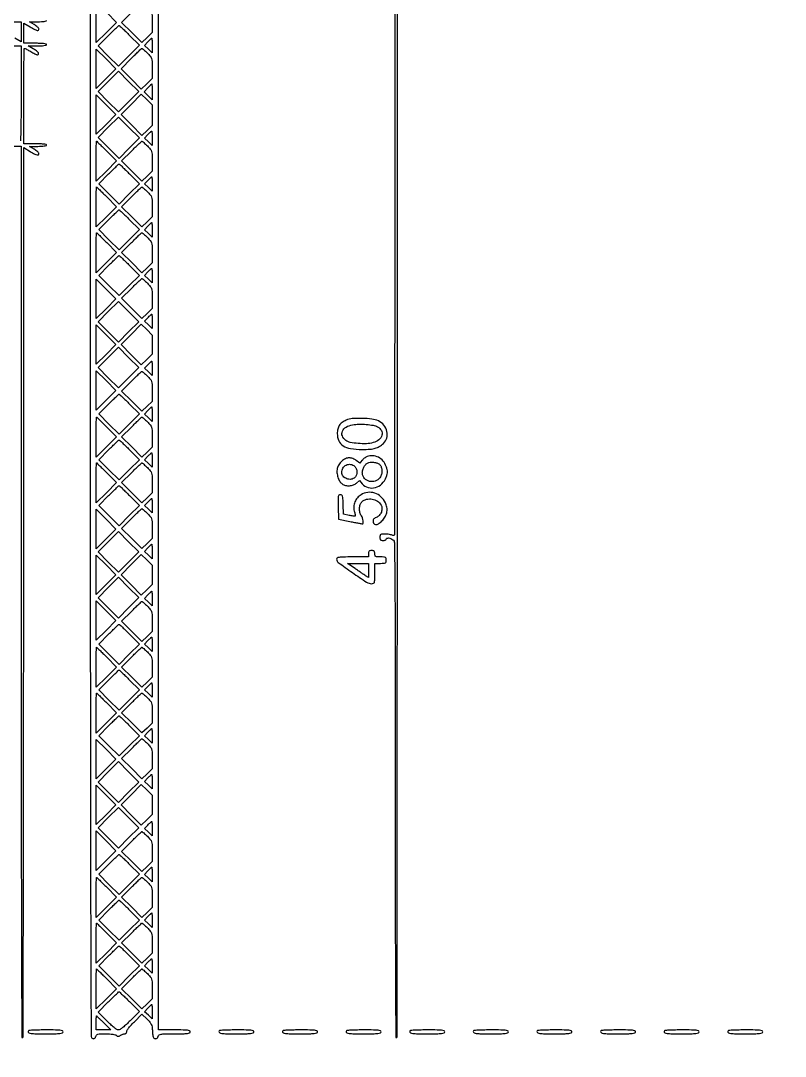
# Model space of a CAD drawing. Extents: x 0 to 836, y 5 to 589.
# Drawn here: x 693.1 to 743.9, y 94.2 to 163.1 of the extents above; entities that cross this region are included whole.
import ezdxf

# ---------------------------------------------------------------- set-up
doc = ezdxf.new("R2010")
doc.units = 0
doc.header["$MEASUREMENT"] = 0

msp = doc.modelspace()

# ---------------------------------------------------------------- linework, layer by layer
for points in [[(201.712326, 537.783562, -0.000001), (217.055896, 537.76491, -0.426088)], [(546.957638, 269.095817, -0.000001), (546.976289, 285.583213, -0.415883)], [(420.497259, 588.710259, 0.000013), (261.145696, 588.714318, 0.000021), (126.989856, 588.708632)], [(718.0002, 320.588723, -0.000011), (717.997333, 194.273324, -0.000202), (717.979042, 153.570589, -0.000014), (717.95733, 128.915092, -0.566366), (717.836562, 128.842823, 0.059396), (717.750292, 128.876557, 0.020814), (717.619953, 128.904674, 0.020327), (717.472654, 128.923962, 0.022391), (717.328962, 128.9304, 0.015612), (717.128582, 128.924142, 0.122826), (717.040546, 128.896245, 0.20262), (716.997989, 128.836592, 0.055016), (716.985, 128.7189, 0.045527), (716.994792, 128.611584, 0.152009), (717.0273, 128.5497, 0.152009), (717.089184, 128.517192, 0.045527), (717.1965, 128.5074, 0.038131), (717.277492, 128.513586, 0.057076), (717.345872, 128.532251, 0.074992), (717.392532, 128.559604, 0.226478), (717.408, 128.592, -0.312307), (717.450965, 128.654077, -0.109053), (717.564302, 128.670362, -0.074862), (717.714289, 128.636194, -0.069078), (717.85215, 128.558833, -0.230956), (717.952936, 128.359206, -0.00117), (717.978716, 126.067147, -0.002069), (717.996945, 122.245192, -0.000158), (718.0002, 111.937623, 0.000334), (718.00506, 104.654602, 0.000947), (718.021458, 99.577156, 0.000051), (718.042926, 95.470452, 0.412653), (718.0848, 95.4288, 0.414094), (718.127066, 95.471049), (718.148241, 147.565102, 0.000075), (718.164575, 211.571705, 0.000026), (718.1694, 303.889409)], [(604.852986, 529.408162, -0.000002), (620.423836, 529.389509, -0.550615)], [(238.738155, 529.614638, -0.000002), (224.300981, 529.63329, -0.415836)], [(308.18842, 529.408162, -0.000002), (322.638019, 529.38951, -0.415836)], [(531.796111, 538.074638, -0.000002), (517.6951, 538.093291, -0.426056)], [(413.368417, 538.074638, -0.000002), (399.676779, 538.093291, -0.415815)], [(693.315638, 481.579418, -0.000002), (693.334294, 494.031443, -0.550517)], [(693.109162, 421.684687, -0.000002), (693.090507, 409.236574, -0.415775)], [(420.462, 4.7376), (836.1018, 4.7376), (836.1018, 4.9491, 0.047675), (836.091092, 5.061147, 0.173074), (836.05527, 5.121825, 0.144586), (835.98451, 5.152374, 0.030103), (835.848, 5.1606), (835.5942, 5.1606), (835.5942, 29.943407, 0.000223), (835.589332, 40.867792, 0.000628), (835.572933, 48.504221, 0.000026), (835.551504, 54.703733, 0.258997), (835.509671, 54.778456, -0.259848), (835.46748, 54.854103), (835.446278, 121.592707, -0.000059), (835.429914, 203.53197, -0.00002), (835.42504, 321.569549)], [(604.231838, 387.151416, -0.000003), (604.250494, 398.693431, -0.41574)], [(598.142374, 133.226362, -0.000004), (607.061927, 133.207701, -0.425827)], [(697.696051, 190.8576), (697.717276, 143.123208, 0.00005), (697.733914, 112.583717, 0.000756), (697.756816, 101.967196, 0.000146), (697.782466, 95.491877, 0.358326), (697.892546, 95.359151, 0.08885), (697.961347, 95.358255, 0.117726), (698.01887, 95.38248, 0.106988), (698.063013, 95.432338, 0.064019), (698.092763, 95.506042, -0.121218), (698.144144, 95.60076, -0.14316), (698.230855, 95.653698, -0.058721), (698.391811, 95.677435, -0.007278), (698.746647, 95.6826, -0.013608), (699.00201, 95.675649, -0.022564), (699.216396, 95.654237, -0.023805), (699.381294, 95.622136, -0.137234), (699.457992, 95.578968, 0.06453), (699.517749, 95.532923, 0.13268), (699.57434, 95.517637, 0.106729), (699.639222, 95.531646, 0.033247), (699.727564, 95.578968, -0.030026), (699.800491, 95.61864, -0.024824), (699.882373, 95.652158, -0.025528), (699.960765, 95.675369, -0.059273), (700.021552, 95.6826, 0.116941), (700.070394, 95.694182, 0.100544), (700.111986, 95.726868, 0.092923), (700.139908, 95.775747, 0.083617), (700.1496, 95.833298, -0.15027), (700.175688, 95.918142, -0.016001), (700.298508, 96.087084, -0.018591), (700.462377, 96.282509, -0.013918), (700.656522, 96.485629), (701.163445, 96.987262), (701.498701, 96.659893, -0.021258), (701.68715, 96.459541, -0.072372), (701.783261, 96.308861, -0.071921), (701.832758, 96.136538, -0.020821), (701.858929, 95.860334, 0.012868), (701.878243, 95.615017, 0.059708), (701.909701, 95.476667, 0.117656), (701.960608, 95.398471, 0.143811), (702.037946, 95.358814, 0.089087), (702.106677, 95.358096, 0.117231), (702.164228, 95.382473, 0.106566), (702.208417, 95.432409, 0.064164), (702.238163, 95.506042, -0.171591), (702.304883, 95.604482, -0.119371), (702.429805, 95.656953, -0.036946), (702.680186, 95.678585, -0.00308), (703.331967, 95.6826, 0.003913), (703.90154, 95.687058, 0.026229), (704.183845, 95.706312, 0.060175), (704.333693, 95.743101, 0.312034), (704.3796, 95.8095, 0.313079), (704.333455, 95.875972, 0.0595), (704.1822, 95.912712, 0.025996), (703.8974, 95.931951, 0.003867), (703.3221, 95.9364), (702.2646, 95.9364), (702.2646, 143.397), (702.2646, 190.8576)], [(692.3664, 154.7334), (693.1278, 154.7334), (693.1278, 125.0811, 0.000185), (693.132643, 111.975536, 0.000528), (693.14901, 102.863025, 0.000016), (693.170339, 95.470738, 0.413359), (693.2124, 95.4288, 0.413358), (693.254461, 95.470738, 0.000016), (693.27579, 102.851901, 0.000529), (693.292157, 111.950752, 0.000185), (693.297, 125.036605), (693.297, 154.64441), (693.723723, 154.392805, 0.009346), (694.030825, 154.219384, 0.063105), (694.193436, 154.156438, 0.227008), (694.275175, 154.173277, 0.236522), (694.311372, 154.24695, 0.175744), (694.291933, 154.299263, 0.030637), (694.217838, 154.376451, 0.030019), (694.115343, 154.460111, 0.022931), (693.994122, 154.539305), (693.6777, 154.72591), (694.24875, 154.729655, 0.013372), (694.471439, 154.737073, 0.023366), (694.654951, 154.756741, 0.020491), (694.792925, 154.783916, 0.346819), (694.8198, 154.818, 0.365646), (694.789751, 154.853597, 0.014491), (694.6083, 154.8791, 0.018502), (694.366321, 154.896956, 0.009164), (694.0584, 154.9026), (693.297, 154.9026), (693.297, 158.0751, -0.001874), (693.301559, 159.291414, -0.003129), (693.315638, 160.314903, -0.000395), (693.334483, 161.220583, -0.420082), (693.36045, 161.24496, -0.10382), (693.400188, 161.234877, -0.007062), (693.504667, 161.18187, -0.009869), (693.628055, 161.113921, -0.007234), (693.7623, 161.033893, 0.013532), (693.90013, 160.954063, 0.016098), (694.03443, 160.886565, 0.014983), (694.150231, 160.837117, 0.092704), (694.2135, 160.825033, 0.297128), (694.280792, 160.868527, 0.267174), (694.27217, 160.952105, 0.077583), (694.141849, 161.083895, 0.02963), (693.924923, 161.225058), (693.5931, 161.414017), (694.20645, 161.415408, 0.012089), (694.44856, 161.421812, 0.022171), (694.644965, 161.440519, 0.019132), (694.792054, 161.466912, 0.352327), (694.8198, 161.5014, 0.365646), (694.789751, 161.536997, 0.014491), (694.6083, 161.5625, 0.018502), (694.366321, 161.580356, 0.009164), (694.0584, 161.586), (693.297, 161.586), (693.297, 162.260605), (693.297, 162.93521), (693.723723, 162.683605, 0.009346), (694.030825, 162.510184, 0.063105), (694.193436, 162.447238, 0.227008), (694.275175, 162.464077, 0.236522), (694.311372, 162.53775, 0.175744), (694.291933, 162.590063, 0.030637), (694.217838, 162.667251, 0.030019), (694.115343, 162.750911, 0.022931), (693.994122, 162.830105), (693.6777, 163.01671), (694.24875, 163.020455, 0.013372), (694.471439, 163.027873, 0.023366), (694.654951, 163.047541, 0.020491), (694.792925, 163.074716, 0.346819), (694.8198, 163.1088, 0.365646)], [(692.3664, 163.0242), (693.1278, 163.0242), (693.1278, 162.349595), (693.1278, 161.67499), (692.701077, 161.926595, 0.009298)], [(692.3664, 161.4168), (693.1278, 161.4168), (693.1278, 158.2443, -0.001874), (693.123241, 157.027986, -0.003129), (693.109162, 156.004497, -0.000395), (693.090317, 155.098817, -0.420082)]]:
    msp.add_lwpolyline(points, format="xyb")
for points in [[(698.819191, 163.635621), (699.472913, 162.978043), (698.796057, 162.305156), (698.1192, 161.632269), (698.1192, 162.962735, -0.001629), (698.120862, 163.472901, -0.002717), (698.125996, 163.902376, -0.000298), (698.132857, 164.283897, -0.408783), (698.142335, 164.2932, -0.194734), (698.158153, 164.286797, -0.000411), (698.350704, 164.100036, -0.00269), (698.566897, 163.887728, -0.001656)], [(701.520783, 163.979931, -0.023128), (701.717566, 163.769144, -0.098766), (701.800865, 163.619492, -0.069835), (701.834472, 163.425547, -0.008033), (701.8416, 162.9819), (701.8416, 162.297139), (701.502187, 161.965711), (701.162774, 161.634283), (700.486931, 162.306163), (699.811087, 162.978043), (700.464809, 163.635621, -0.002913), (700.718343, 163.887697, -0.004636), (700.938461, 164.100036, -0.001211), (701.132012, 164.282427, -0.190583), (701.159248, 164.2932, -0.175863), (701.185193, 164.283783, -0.004416), (701.282245, 164.201177, -0.008954), (701.394889, 164.099983, -0.005921)], [(700.341933, 162.11288), (700.995596, 161.455361), (700.295772, 160.759171), (699.595947, 160.062982), (698.923008, 160.739891), (698.250069, 161.4168), (698.9229, 162.0936, -0.003216), (699.184153, 162.353036, -0.005093), (699.411678, 162.57159, -0.001457), (699.611214, 162.758295, -0.189541), (699.642, 162.7704, -0.189214), (699.672735, 162.758337, -0.001538), (699.866691, 162.577254, -0.005234), (700.088029, 162.364923, -0.00331)], [(701.520783, 160.934331, -0.023123), (701.717549, 160.723567, -0.098739), (701.800852, 160.573934, -0.069855), (701.834467, 160.380045, -0.008045), (701.8416, 159.936745), (701.8416, 159.252429), (701.479464, 158.897019), (701.117328, 158.54161), (700.445099, 159.217805), (699.772869, 159.894), (700.4457, 160.5708, -0.002831), (700.706561, 160.830246, -0.004511), (700.932847, 161.04879, -0.001147), (701.131973, 161.236795, -0.190865), (701.159248, 161.2476, -0.175863), (701.185193, 161.238183, -0.004416), (701.282245, 161.155577, -0.008954), (701.394889, 161.054383, -0.005921)], [(701.8416, 161.443272), (701.8416, 160.962144), (701.587454, 161.205632), (701.333308, 161.449119), (701.560982, 161.68676, -0.005425), (701.650154, 161.777836, -0.008317), (701.729553, 161.854593, -0.003724), (701.798263, 161.917888, -0.186352), (701.815128, 161.9244, -0.39481), (701.825825, 161.914394, -0.002934), (701.833824, 161.783069, -0.008584), (701.839697, 161.627756, -0.005157)], [(701.8416, 158.351677), (701.8416, 157.824554), (701.570164, 158.09599), (701.298728, 158.367426), (701.543692, 158.623113, -0.005043), (701.639493, 158.721109, -0.007778), (701.724474, 158.803692, -0.003273), (701.798155, 158.872193, -0.18777), (701.815128, 158.8788, -0.396752), (701.825843, 158.868709, -0.002451), (701.833824, 158.723958, -0.007838), (701.839697, 158.553798, -0.004707)], [(701.8416, 155.267472), (701.8416, 154.786344), (701.587454, 155.029832), (701.333308, 155.273319), (701.560982, 155.51096, -0.005425), (701.650154, 155.602036, -0.008317), (701.729553, 155.678793, -0.003724), (701.798263, 155.742088, -0.186352), (701.815128, 155.7486, -0.39481), (701.825825, 155.738594, -0.002934), (701.833824, 155.607269, -0.008584), (701.839697, 155.451956, -0.005157)], [(698.819191, 154.414221), (699.472913, 153.756643), (698.796057, 153.083756), (698.1192, 152.410869), (698.1192, 153.741335, -0.001629), (698.120862, 154.251501, -0.002717), (698.125996, 154.680976, -0.000298), (698.132857, 155.062497, -0.408783), (698.142335, 155.0718, -0.194734), (698.158153, 155.065397, -0.000411), (698.350704, 154.878636, -0.00269), (698.566897, 154.666328, -0.001656)], [(701.520783, 154.758531, -0.023128), (701.717566, 154.547744, -0.098766), (701.800865, 154.398092, -0.069835), (701.834472, 154.204147, -0.008033), (701.8416, 153.7605), (701.8416, 153.075739), (701.502187, 152.744311), (701.162774, 152.412883), (700.486931, 153.084763), (699.811087, 153.756643), (700.464809, 154.414221, -0.002913), (700.718343, 154.666297, -0.004636), (700.938461, 154.878636, -0.001211), (701.132012, 155.061027, -0.190583), (701.159248, 155.0718, -0.175863), (701.185193, 155.062383, -0.004416), (701.282245, 154.979777, -0.008954), (701.394889, 154.878583, -0.005921)], [(700.341991, 152.891421), (700.995713, 152.233843), (700.318857, 151.560956), (699.642, 150.888069), (698.965143, 151.560956), (698.288287, 152.233843), (698.942009, 152.891421, -0.00331), (699.195935, 153.143487, -0.005234), (699.417291, 153.355836, -0.001538), (699.611265, 153.536937, -0.189215), (699.642, 153.549, -0.189215), (699.672735, 153.536937, -0.001538), (699.866709, 153.355836, -0.005234), (700.088065, 153.143487, -0.00331)], [(701.8416, 152.221872), (701.8416, 151.740744), (701.587454, 151.984232), (701.333308, 152.227719), (701.560982, 152.46536, -0.005425), (701.650154, 152.556436, -0.008317), (701.729553, 152.633193, -0.003724), (701.798263, 152.696488, -0.186352), (701.815128, 152.703, -0.39481), (701.825825, 152.692994, -0.002934), (701.833824, 152.561669, -0.008584), (701.839697, 152.406356, -0.005157)], [(698.819191, 151.368621), (699.472913, 150.711043), (698.796057, 150.038156), (698.1192, 149.365269), (698.1192, 150.695735, -0.001629), (698.120862, 151.205901, -0.002717), (698.125996, 151.635376, -0.000298), (698.132857, 152.016897, -0.408783), (698.142335, 152.0262, -0.194734), (698.158153, 152.019797, -0.000411), (698.350704, 151.833036, -0.00269), (698.566897, 151.620728, -0.001656)], [(701.520783, 151.712931, -0.023128), (701.717566, 151.502144, -0.098766), (701.800865, 151.352492, -0.069835), (701.834472, 151.158547, -0.008033), (701.8416, 150.7149), (701.8416, 150.030139), (701.502187, 149.698711), (701.162774, 149.367283), (700.486931, 150.039163), (699.811087, 150.711043), (700.464809, 151.368621, -0.002913), (700.718343, 151.620697, -0.004636), (700.938461, 151.833036, -0.001211), (701.132012, 152.015427, -0.190583), (701.159248, 152.0262, -0.175863), (701.185193, 152.016783, -0.004416), (701.282245, 151.934177, -0.008954), (701.394889, 151.832983, -0.005921)], [(700.341991, 149.845821), (700.995713, 149.188243), (700.318857, 148.515356), (699.642, 147.842469), (698.965143, 148.515356), (698.288287, 149.188243), (698.942009, 149.845821, -0.00331), (699.195935, 150.097887, -0.005234), (699.417291, 150.310236, -0.001538), (699.611265, 150.491337, -0.189215), (699.642, 150.5034, -0.189215), (699.672735, 150.491337, -0.001538), (699.866709, 150.310236, -0.005234), (700.088065, 150.097887, -0.00331)], [(701.8416, 149.176272), (701.8416, 148.695144), (701.587454, 148.938632), (701.333308, 149.182119), (701.560982, 149.41976, -0.005425), (701.650154, 149.510836, -0.008317), (701.729553, 149.587593, -0.003724), (701.798263, 149.650888, -0.186352), (701.815128, 149.6574, -0.39481), (701.825825, 149.647394, -0.002934), (701.833824, 149.516069, -0.008584), (701.839697, 149.360756, -0.005157)], [(698.819191, 148.323021), (699.472913, 147.665443), (698.796057, 146.992556), (698.1192, 146.319669), (698.1192, 147.650135, -0.001629), (698.120862, 148.160301, -0.002717), (698.125996, 148.589776, -0.000298), (698.132857, 148.971297, -0.408783), (698.142335, 148.9806, -0.194734), (698.158153, 148.974197, -0.000411), (698.350704, 148.787436, -0.00269), (698.566897, 148.575128, -0.001656)], [(701.520783, 148.667331, -0.023128), (701.717566, 148.456544, -0.098766), (701.800865, 148.306892, -0.069835), (701.834472, 148.112947, -0.008033), (701.8416, 147.6693), (701.8416, 146.984539), (701.502187, 146.653111), (701.162774, 146.321683), (700.486931, 146.993563), (699.811087, 147.665443), (700.464809, 148.323021, -0.002913), (700.718343, 148.575097, -0.004636), (700.938461, 148.787436, -0.001211), (701.132012, 148.969827, -0.190583), (701.159248, 148.9806, -0.175863), (701.185193, 148.971183, -0.004416), (701.282245, 148.888577, -0.008954), (701.394889, 148.787383, -0.005921)], [(700.341991, 146.800221), (700.995713, 146.142643), (700.318857, 145.469756), (699.642, 144.796869), (698.965143, 145.469756), (698.288287, 146.142643), (698.942009, 146.800221, -0.00331), (699.195935, 147.052287, -0.005234), (699.417291, 147.264636, -0.001538), (699.611265, 147.445737, -0.189215), (699.642, 147.4578, -0.189215), (699.672735, 147.445737, -0.001538), (699.866709, 147.264636, -0.005234), (700.088065, 147.052287, -0.00331)], [(701.8416, 146.130672), (701.8416, 145.649544), (701.587454, 145.893032), (701.333308, 146.136519), (701.560982, 146.37416, -0.005425), (701.650154, 146.465236, -0.008317), (701.729553, 146.541993, -0.003724), (701.798263, 146.605288, -0.186352), (701.815128, 146.6118, -0.39481), (701.825825, 146.601794, -0.002934), (701.833824, 146.470469, -0.008584), (701.839697, 146.315156, -0.005157)], [(701.520783, 145.621731, -0.023128), (701.717566, 145.410944, -0.098766), (701.800865, 145.261292, -0.069835), (701.834472, 145.067347, -0.008033), (701.8416, 144.6237), (701.8416, 143.938939), (701.502187, 143.607511), (701.162774, 143.276083), (700.486931, 143.947963), (699.811087, 144.619843), (700.464809, 145.277421, -0.002913), (700.718343, 145.529497, -0.004636), (700.938461, 145.741836, -0.001211), (701.132012, 145.924227, -0.190583), (701.159248, 145.935, -0.175863), (701.185193, 145.925583, -0.004416), (701.282245, 145.842977, -0.008954), (701.394889, 145.741783, -0.005921)], [(701.8416, 143.085072), (701.8416, 142.603944), (701.587454, 142.847432), (701.333308, 143.090919), (701.560982, 143.32856, -0.005425), (701.650154, 143.419636, -0.008317), (701.729553, 143.496393, -0.003724), (701.798263, 143.559688, -0.186352), (701.815128, 143.5662, -0.39481), (701.825825, 143.556194, -0.002934), (701.833824, 143.424869, -0.008584), (701.839697, 143.269556, -0.005157)], [(701.8416, 139.954872), (701.8416, 139.473744), (701.587454, 139.717232), (701.333308, 139.960719), (701.560982, 140.19836, -0.005425), (701.650154, 140.289436, -0.008317), (701.729553, 140.366193, -0.003724), (701.798263, 140.429488, -0.186352), (701.815128, 140.436, -0.39481), (701.825825, 140.425994, -0.002934), (701.833824, 140.294669, -0.008584), (701.839697, 140.139356, -0.005157)], [(701.520783, 139.445931, -0.023128), (701.717566, 139.235144, -0.098766), (701.800865, 139.085492, -0.069835), (701.834472, 138.891547, -0.008033), (701.8416, 138.4479), (701.8416, 137.763139), (701.502187, 137.431711), (701.162774, 137.100283), (700.486931, 137.772163), (699.811087, 138.444043), (700.464809, 139.101621, -0.002913), (700.718343, 139.353697, -0.004636), (700.938461, 139.566036, -0.001211), (701.132012, 139.748427, -0.190583), (701.159248, 139.7592, -0.175863), (701.185193, 139.749783, -0.004416), (701.282245, 139.667177, -0.008954), (701.394889, 139.565983, -0.005921)], [(700.341991, 137.578821), (700.995713, 136.921243), (700.318857, 136.248356), (699.642, 135.575469), (698.965143, 136.248356), (698.288287, 136.921243), (698.942009, 137.578821, -0.00331), (699.195935, 137.830887, -0.005234), (699.417291, 138.043236, -0.001538), (699.611265, 138.224337, -0.189215), (699.642, 138.2364, -0.189215), (699.672735, 138.224337, -0.001538), (699.866709, 138.043236, -0.005234), (700.088065, 137.830887, -0.00331)], [(701.8416, 136.909272), (701.8416, 136.428144), (701.587454, 136.671632), (701.333308, 136.915119), (701.560982, 137.15276, -0.005425), (701.650154, 137.243836, -0.008317), (701.729553, 137.320593, -0.003724), (701.798263, 137.383888, -0.186352), (701.815128, 137.3904, -0.39481), (701.825825, 137.380394, -0.002934), (701.833824, 137.249069, -0.008584), (701.839697, 137.093756, -0.005157)], [(698.819191, 136.056021), (699.472913, 135.398443), (698.796057, 134.725556), (698.1192, 134.052669), (698.1192, 135.383135, -0.001629), (698.120862, 135.893301, -0.002717), (698.125996, 136.322776, -0.000298), (698.132857, 136.704297, -0.408783), (698.142335, 136.7136, -0.194734), (698.158153, 136.707197, -0.000411), (698.350704, 136.520436, -0.00269), (698.566897, 136.308128, -0.001656)], [(701.520783, 136.400331, -0.023128), (701.717566, 136.189544, -0.098766), (701.800865, 136.039892, -0.069835), (701.834472, 135.845947, -0.008033), (701.8416, 135.4023), (701.8416, 134.717539), (701.502187, 134.386111), (701.162774, 134.054683), (700.486931, 134.726563), (699.811087, 135.398443), (700.464809, 136.056021, -0.002913), (700.718343, 136.308097, -0.004636), (700.938461, 136.520436, -0.001211), (701.132012, 136.702827, -0.190583), (701.159248, 136.7136, -0.175863), (701.185193, 136.704183, -0.004416), (701.282245, 136.621577, -0.008954), (701.394889, 136.520383, -0.005921)], [(714.7431, 136.510347, 0.053672), (714.470615, 136.353271, 0.089458), (714.288264, 136.162253, 0.090403), (714.185322, 135.921081, 0.055837), (714.1509, 135.6138, 0.10406), (714.251634, 135.135023, 0.148393), (714.532781, 134.807518, 0.105117), (715.032265, 134.62104, 0.03681), (715.8006, 134.563875, 0.014948), (716.340193, 134.579644, 0.05366), (716.679603, 134.636623, 0.072223), (716.944155, 134.754048, 0.044209), (717.216355, 134.961102, 0.140323), (717.438723, 135.32111, 0.124029), (717.450962, 135.762981, 0.116908), (717.249511, 136.17804, 0.115538), (716.882434, 136.460653, 0.076424), (716.457318, 136.579915, 0.024439), (715.800738, 136.627332, 0.024038), (715.147257, 136.611094, 0.085905)], [(716.835724, 136.067687, -0.152341), (717.084214, 135.823915, -0.193791), (717.119103, 135.507397, -0.158165), (716.918744, 135.206061, -0.101891), (716.541076, 135.015546, -0.056119), (716.093466, 134.946981, -0.030501), (715.53652, 134.958736, -0.02923), (715.01542, 135.032453, -0.110494), (714.716363, 135.165669, -0.135251), (714.488503, 135.457596, -0.203488), (714.490925, 135.776052, -0.162529), (714.735282, 136.048368, -0.086537), (715.1661, 136.202985, -0.038102), (715.590701, 136.243771, -0.025119), (716.081237, 136.22874, -0.02485), (716.53727, 136.168865, -0.073437)], [(700.341991, 134.533221), (700.995713, 133.875643), (700.318857, 133.202756), (699.642, 132.529869), (698.965143, 133.202756), (698.288287, 133.875643), (698.942009, 134.533221, -0.00331), (699.195935, 134.785287, -0.005234), (699.417291, 134.997636, -0.001538), (699.611265, 135.178737, -0.189215), (699.642, 135.1908, -0.189215), (699.672735, 135.178737, -0.001538), (699.866709, 134.997636, -0.005234), (700.088065, 134.785287, -0.00331)], [(701.8416, 133.863672), (701.8416, 133.382544), (701.587454, 133.626032), (701.333308, 133.869519), (701.560982, 134.10716, -0.005425), (701.650154, 134.198236, -0.008317), (701.729553, 134.274993, -0.003724), (701.798263, 134.338288, -0.186352), (701.815128, 134.3448, -0.39481), (701.825825, 134.334794, -0.002934), (701.833824, 134.203469, -0.008584), (701.839697, 134.048156, -0.005157)], [(716.139, 134.085089, 0.040601), (716.047962, 134.039059, 0.025244), (715.949117, 133.97147, 0.025261), (715.857741, 133.894388, 0.041172), (715.789589, 133.819334), (715.651678, 133.639769), (715.41863, 133.823085, 0.041994), (715.312107, 133.893268, 0.031509), (715.184744, 133.952551, 0.032216), (715.056853, 133.993269, 0.061032), (714.949682, 134.0064, 0.115061), (714.70248, 133.94875, 0.06786), (714.449923, 133.778278, 0.066547), (714.246917, 133.541448, 0.097887), (714.145396, 133.287714, 0.070335), (714.132778, 133.007533, 0.054064), (714.194726, 132.707267, 0.056256), (714.313977, 132.442983, 0.106277), (714.472298, 132.272362, 0.09583), (714.695862, 132.172542, 0.070962), (714.966183, 132.148917, 0.07178), (715.229063, 132.20161, 0.103631), (715.430826, 132.324665), (715.621857, 132.504129), (715.817111, 132.277133, 0.147366), (716.209831, 132.026626, 0.137488), (716.687335, 132.025711, 0.126484), (717.12565, 132.278411, 0.115756), (717.405391, 132.719008, 0.020624), (717.468749, 132.92829, 0.063266), (717.487383, 133.074965, 0.063773), (717.468681, 133.220999, 0.0212), (717.405391, 133.427686, 0.090468), (717.198712, 133.788675, 0.0982), (716.882882, 134.041263, 0.103829), (716.50975, 134.145297, 0.113473)], [(716.950349, 133.577052, -0.123536), (717.060604, 133.426546, -0.07207), (717.114636, 133.208146, -0.067321), (717.105981, 132.966491, -0.076904), (717.032455, 132.747369, -0.161215), (716.769429, 132.49034, -0.139327), (716.387898, 132.421971, -0.141499), (716.031748, 132.564506, -0.167303), (715.83466, 132.867012, -0.094967), (715.822397, 133.083668, -0.066413), (715.886739, 133.320328, -0.067639), (716.008753, 133.527071, -0.109922), (716.166172, 133.655308, -0.091528), (716.343835, 133.706797, -0.049791), (716.57179, 133.706805, -0.049978), (716.793217, 133.662072, -0.098697)], [(698.819191, 133.010421), (699.472913, 132.352843), (698.796057, 131.679956), (698.1192, 131.007069), (698.1192, 132.337535, -0.001629), (698.120862, 132.847701, -0.002717), (698.125996, 133.277176, -0.000298), (698.132857, 133.658697, -0.408783), (698.142335, 133.668, -0.194734), (698.158153, 133.661597, -0.000411), (698.350704, 133.474836, -0.00269), (698.566897, 133.262528, -0.001656)], [(701.520783, 133.354731, -0.023128), (701.717566, 133.143944, -0.098766), (701.800865, 132.994292, -0.069835), (701.834472, 132.800347, -0.008033), (701.8416, 132.3567), (701.8416, 131.671939), (701.502187, 131.340511), (701.162774, 131.009083), (700.486931, 131.680963), (699.811087, 132.352843), (700.464809, 133.010421, -0.002913), (700.718343, 133.262497, -0.004636), (700.938461, 133.474836, -0.001211), (701.132012, 133.657227, -0.190583), (701.159248, 133.668, -0.175863), (701.185193, 133.658583, -0.004416), (701.282245, 133.575977, -0.008954), (701.394889, 133.474783, -0.005921)], [(715.307489, 133.443388, -0.118575), (715.414943, 133.286047, -0.083649), (715.456864, 133.075165, -0.083894), (715.427352, 132.862791, -0.12056), (715.329257, 132.701143, -0.162803), (715.082776, 132.578217, -0.124244), (714.78108, 132.610735, -0.128391), (714.537981, 132.780632, -0.178211), (714.447, 133.027788, -0.135448), (714.528998, 133.324928, -0.146623), (714.750056, 133.527225, -0.151685), (715.039809, 133.57068, -0.146881)], [(700.341991, 131.487621), (700.995713, 130.830043), (700.318857, 130.157156), (699.642, 129.484269), (698.965143, 130.157156), (698.288287, 130.830043), (698.942009, 131.487621, -0.00331), (699.195935, 131.739687, -0.005234), (699.417291, 131.952036, -0.001538), (699.611265, 132.133137, -0.189215), (699.642, 132.1452, -0.189215), (699.672735, 132.133137, -0.001538), (699.866709, 131.952036, -0.005234), (700.088065, 131.739687, -0.00331)], [(715.732059, 131.550831, 0.079523), (715.487423, 131.342162, 0.078668), (715.319054, 131.066834, 0.080923), (715.247147, 130.760194, 0.091914), (715.281588, 130.460633, -0.012082), (715.313956, 130.345306, -0.018033), (715.336134, 130.242958, -0.01327), (715.348871, 130.159131, -0.231417), (715.340167, 130.133767, -0.216002), (715.313678, 130.123799, -0.008856), (715.209757, 130.13247, -0.014053), (715.084078, 130.148782, -0.009359), (714.941065, 130.174199), (714.5739, 130.246567), (714.549191, 130.899784, 0.006102), (714.529989, 131.283428, 0.056473), (714.501085, 131.446861, 0.165684), (714.446774, 131.523542, 0.157831), (714.355778, 131.553, 0.181067), (714.264471, 131.518814, 0.171565), (714.215526, 131.432223, 0.047291), (714.200154, 131.240807, 0.003796), (714.211286, 130.7341), (714.2355, 129.915201), (714.9969, 129.766333, 0.000857), (715.293262, 129.708917, 0.001269), (715.553277, 129.659688, 0.000558), (715.775562, 129.618444, 0.025411), (715.82175, 129.612333, 0.400194), (715.877975, 129.657858, 0.06277), (715.878516, 129.814567, 0.052559), (715.834926, 130.003331, 0.079063), (715.755609, 130.15212, -0.10785), (715.658679, 130.36198, -0.063851), (715.633705, 130.637806, -0.065197), (715.678474, 130.90267, -0.13521), (715.790107, 131.078204, -0.121658), (716.100721, 131.245256, -0.104678), (716.472028, 131.261126, -0.104318), (716.81895, 131.125062, -0.119991), (717.060965, 130.865436, -0.119167), (717.125135, 130.637351, -0.10244), (717.08359, 130.391097, -0.099002), (716.945426, 130.174906, -0.103384), (716.736631, 130.03245, 0.036707), (716.619781, 129.973669, 0.117073), (716.557659, 129.913124, 0.134297), (716.534051, 129.836307, 0.05507), (716.542715, 129.726668, 0.175546), (716.6202, 129.596352, 0.22937), (716.753187, 129.564389, 0.113901), (716.942356, 129.653884, 0.037311), (717.170815, 129.863876, 0.067438), (717.358756, 130.128118, 0.081923), (717.454251, 130.416205, 0.082781), (717.451667, 130.71727, 0.070621), (717.353275, 131.019455, 0.094776), (717.054482, 131.416791, 0.105465), (716.64031, 131.657731, 0.109113), (716.175459, 131.704073, 0.107792)], [(701.8416, 130.818072), (701.8416, 130.336944), (701.587454, 130.580432), (701.333308, 130.823919), (701.560982, 131.06156, -0.005425), (701.650154, 131.152636, -0.008317), (701.729553, 131.229393, -0.003724), (701.798263, 131.292688, -0.186352), (701.815128, 131.2992, -0.39481), (701.825825, 131.289194, -0.002934), (701.833824, 131.157869, -0.008584), (701.839697, 131.002556, -0.005157)], [(701.520783, 130.309131, -0.023128), (701.717566, 130.098344, -0.098766), (701.800865, 129.948692, -0.069835), (701.834472, 129.754747, -0.008033), (701.8416, 129.3111), (701.8416, 128.626339), (701.502187, 128.294911), (701.162774, 127.963483), (700.486931, 128.635363), (699.811087, 129.307243), (700.464809, 129.964821, -0.002913), (700.718343, 130.216897, -0.004636), (700.938461, 130.429236, -0.001211), (701.132012, 130.611627, -0.190583), (701.159248, 130.6224, -0.175863), (701.185193, 130.612983, -0.004416), (701.282245, 130.530377, -0.008954), (701.394889, 130.429183, -0.005921)], [(701.8416, 127.772472), (701.8416, 127.291344), (701.587454, 127.534832), (701.333308, 127.778319), (701.560982, 128.01596, -0.005425), (701.650154, 128.107036, -0.008317), (701.729553, 128.183793, -0.003724), (701.798263, 128.247088, -0.186352), (701.815128, 128.2536, -0.39481), (701.825825, 128.243594, -0.002934), (701.833824, 128.112269, -0.008584), (701.839697, 127.956956, -0.005157)], [(716.2236, 127.6191), (716.2236, 127.4076), (715.1661, 127.4076, 0.003205), (714.539506, 127.403584, 0.032111), (714.278521, 127.383443, 0.102973), (714.153988, 127.338487, 0.260443), (714.1086, 127.257261, 0.239123), (714.215813, 127.045899, 0.005433), (715.162929, 126.368212, 0.007285), (716.105625, 125.729303, 0.146296), (716.434407, 125.631, 0.092874), (716.557501, 125.654063, 0.227966), (716.618819, 125.719609, 0.071609), (716.642658, 125.866539, 0.004467), (716.6466, 126.3078), (716.6466, 126.9846), (717.0273, 126.9846, 0.012699), (717.254018, 126.990359, 0.114574), (717.34878, 127.0175, 0.210352), (717.393989, 127.077088, 0.058662), (717.408, 127.1961, 0.058662), (717.393989, 127.315112, 0.210352), (717.34878, 127.3747, 0.114574), (717.254018, 127.401841, 0.012699), (717.0273, 127.4076, -0.012699), (716.800582, 127.413359, -0.114574), (716.70582, 127.4405, -0.210352), (716.660611, 127.500088, -0.058662), (716.6466, 127.6191, 0.045527), (716.636808, 127.726416, 0.152009), (716.6043, 127.7883, 0.152009), (716.542416, 127.820808, 0.045527), (716.4351, 127.8306, 0.045527), (716.327784, 127.820808, 0.152009), (716.2659, 127.7883, 0.152009), (716.233392, 127.726416, 0.045527)], [(716.2236, 126.50957), (716.2236, 126.03454), (716.027147, 126.163261, -0.00452), (715.920383, 126.234603, -0.001063), (715.743181, 126.355898, -0.001095), (715.540001, 126.496266, -0.001077), (715.336322, 126.638291), (714.84195, 126.9846), (715.532775, 126.9846), (716.2236, 126.9846)], [(701.8416, 124.642272), (701.8416, 124.161144), (701.587454, 124.404632), (701.333308, 124.648119), (701.560982, 124.88576, -0.005425), (701.650154, 124.976836, -0.008317), (701.729553, 125.053593, -0.003724), (701.798263, 125.116888, -0.186352), (701.815128, 125.1234, -0.39481), (701.825825, 125.113394, -0.002934), (701.833824, 124.982069, -0.008584), (701.839697, 124.826756, -0.005157)], [(701.520783, 124.133331, -0.023128), (701.717566, 123.922544, -0.098766), (701.800865, 123.772892, -0.069835), (701.834472, 123.578947, -0.008033), (701.8416, 123.1353), (701.8416, 122.450539), (701.502187, 122.119111), (701.162774, 121.787683), (700.486931, 122.459563), (699.811087, 123.131443), (700.464809, 123.789021, -0.002913), (700.718343, 124.041097, -0.004636), (700.938461, 124.253436, -0.001211), (701.132012, 124.435827, -0.190583), (701.159248, 124.4466, -0.175863), (701.185193, 124.437183, -0.004416), (701.282245, 124.354577, -0.008954), (701.394889, 124.253383, -0.005921)], [(700.341991, 122.266221), (700.995713, 121.608643), (700.318857, 120.935756), (699.642, 120.262869), (698.965143, 120.935756), (698.288287, 121.608643), (698.942009, 122.266221, -0.00331), (699.195935, 122.518287, -0.005234), (699.417291, 122.730636, -0.001538), (699.611265, 122.911737, -0.189215), (699.642, 122.9238, -0.189215), (699.672735, 122.911737, -0.001538), (699.866709, 122.730636, -0.005234), (700.088065, 122.518287, -0.00331)], [(701.8416, 121.596672), (701.8416, 121.115544), (701.587454, 121.359032), (701.333308, 121.602519), (701.560982, 121.84016, -0.005425), (701.650154, 121.931236, -0.008317), (701.729553, 122.007993, -0.003724), (701.798263, 122.071288, -0.186352), (701.815128, 122.0778, -0.39481), (701.825825, 122.067794, -0.002934), (701.833824, 121.936469, -0.008584), (701.839697, 121.781156, -0.005157)], [(698.819191, 120.743421), (699.472913, 120.085843), (698.796057, 119.412956), (698.1192, 118.740069), (698.1192, 120.070535, -0.001629), (698.120862, 120.580701, -0.002717), (698.125996, 121.010176, -0.000298), (698.132857, 121.391697, -0.408783), (698.142335, 121.401, -0.194734), (698.158153, 121.394597, -0.000411), (698.350704, 121.207836, -0.00269), (698.566897, 120.995528, -0.001656)], [(701.520783, 121.087731, -0.023128), (701.717566, 120.876944, -0.098766), (701.800865, 120.727292, -0.069835), (701.834472, 120.533347, -0.008033), (701.8416, 120.0897), (701.8416, 119.404939), (701.502187, 119.073511), (701.162774, 118.742083), (700.486931, 119.413963), (699.811087, 120.085843), (700.464809, 120.743421, -0.002913), (700.718343, 120.995497, -0.004636), (700.938461, 121.207836, -0.001211), (701.132012, 121.390227, -0.190583), (701.159248, 121.401, -0.175863), (701.185193, 121.391583, -0.004416), (701.282245, 121.308977, -0.008954), (701.394889, 121.207783, -0.005921)], [(700.341991, 119.220621), (700.995713, 118.563043), (700.318857, 117.890156), (699.642, 117.217269), (698.965143, 117.890156), (698.288287, 118.563043), (698.942009, 119.220621, -0.00331), (699.195935, 119.472687, -0.005234), (699.417291, 119.685036, -0.001538), (699.611265, 119.866137, -0.189215), (699.642, 119.8782, -0.189215), (699.672735, 119.866137, -0.001538), (699.866709, 119.685036, -0.005234), (700.088065, 119.472687, -0.00331)], [(701.8416, 118.551072), (701.8416, 118.069944), (701.587454, 118.313432), (701.333308, 118.556919), (701.560982, 118.79456, -0.005425), (701.650154, 118.885636, -0.008317), (701.729553, 118.962393, -0.003724), (701.798263, 119.025688, -0.186352), (701.815128, 119.0322, -0.39481), (701.825825, 119.022194, -0.002934), (701.833824, 118.890869, -0.008584), (701.839697, 118.735556, -0.005157)], [(698.819191, 117.697821), (699.472913, 117.040243), (698.796057, 116.367356), (698.1192, 115.694469), (698.1192, 117.024935, -0.001629), (698.120862, 117.535101, -0.002717), (698.125996, 117.964576, -0.000298), (698.132857, 118.346097, -0.408783), (698.142335, 118.3554, -0.194734), (698.158153, 118.348997, -0.000411), (698.350704, 118.162236, -0.00269), (698.566897, 117.949928, -0.001656)], [(701.520783, 118.042131, -0.023128), (701.717566, 117.831344, -0.098766), (701.800865, 117.681692, -0.069835), (701.834472, 117.487747, -0.008033), (701.8416, 117.0441), (701.8416, 116.359339), (701.502187, 116.027911), (701.162774, 115.696483), (700.486931, 116.368363), (699.811087, 117.040243), (700.464809, 117.697821, -0.002913), (700.718343, 117.949897, -0.004636), (700.938461, 118.162236, -0.001211), (701.132012, 118.344627, -0.190583), (701.159248, 118.3554, -0.175863), (701.185193, 118.345983, -0.004416), (701.282245, 118.263377, -0.008954), (701.394889, 118.162183, -0.005921)], [(700.341991, 116.175021), (700.995713, 115.517443), (700.318857, 114.844556), (699.642, 114.171669), (698.965143, 114.844556), (698.288287, 115.517443), (698.942009, 116.175021, -0.00331), (699.195935, 116.427087, -0.005234), (699.417291, 116.639436, -0.001538), (699.611265, 116.820537, -0.189215), (699.642, 116.8326, -0.189215), (699.672735, 116.820537, -0.001538), (699.866709, 116.639436, -0.005234), (700.088065, 116.427087, -0.00331)], [(701.8416, 115.505472), (701.8416, 115.024344), (701.587454, 115.267832), (701.333308, 115.511319), (701.560982, 115.74896, -0.005425), (701.650154, 115.840036, -0.008317), (701.729553, 115.916793, -0.003724), (701.798263, 115.980088, -0.186352), (701.815128, 115.9866, -0.39481), (701.825825, 115.976594, -0.002934), (701.833824, 115.845269, -0.008584), (701.839697, 115.689956, -0.005157)], [(701.520783, 114.996531, -0.023128), (701.717566, 114.785744, -0.098766), (701.800865, 114.636092, -0.069835), (701.834472, 114.442147, -0.008033), (701.8416, 113.9985), (701.8416, 113.313739), (701.502187, 112.982311), (701.162774, 112.650883), (700.486931, 113.322763), (699.811087, 113.994643), (700.464809, 114.652221, -0.002913), (700.718343, 114.904297, -0.004636), (700.938461, 115.116636, -0.001211), (701.132012, 115.299027, -0.190583), (701.159248, 115.3098, -0.175863), (701.185193, 115.300383, -0.004416), (701.282245, 115.217777, -0.008954), (701.394889, 115.116583, -0.005921)], [(701.8416, 112.459872), (701.8416, 111.978744), (701.587454, 112.222232), (701.333308, 112.465719), (701.560982, 112.70336, -0.005425), (701.650154, 112.794436, -0.008317), (701.729553, 112.871193, -0.003724), (701.798263, 112.934488, -0.186352), (701.815128, 112.941, -0.39481), (701.825825, 112.930994, -0.002934), (701.833824, 112.799669, -0.008584), (701.839697, 112.644356, -0.005157)], [(701.8416, 109.329672), (701.8416, 108.848544), (701.587454, 109.092032), (701.333308, 109.335519), (701.560982, 109.57316, -0.005425), (701.650154, 109.664236, -0.008317), (701.729553, 109.740993, -0.003724), (701.798263, 109.804288, -0.186352), (701.815128, 109.8108, -0.39481), (701.825825, 109.800794, -0.002934), (701.833824, 109.669469, -0.008584), (701.839697, 109.514156, -0.005157)], [(701.520783, 108.820731, -0.023128), (701.717566, 108.609944, -0.098766), (701.800865, 108.460292, -0.069835), (701.834472, 108.266347, -0.008033), (701.8416, 107.8227), (701.8416, 107.137939), (701.502187, 106.806511), (701.162774, 106.475083), (700.486931, 107.146963), (699.811087, 107.818843), (700.464809, 108.476421, -0.002913), (700.718343, 108.728497, -0.004636), (700.938461, 108.940836, -0.001211), (701.132012, 109.123227, -0.190583), (701.159248, 109.134, -0.175863), (701.185193, 109.124583, -0.004416), (701.282245, 109.041977, -0.008954), (701.394889, 108.940783, -0.005921)], [(700.341991, 106.953621), (700.995713, 106.296043), (700.318857, 105.623156), (699.642, 104.950269), (698.965143, 105.623156), (698.288287, 106.296043), (698.942009, 106.953621, -0.00331), (699.195935, 107.205687, -0.005234), (699.417291, 107.418036, -0.001538), (699.611265, 107.599137, -0.189215), (699.642, 107.6112, -0.189215), (699.672735, 107.599137, -0.001538), (699.866709, 107.418036, -0.005234), (700.088065, 107.205687, -0.00331)], [(701.8416, 106.284072), (701.8416, 105.802944), (701.587454, 106.046432), (701.333308, 106.289919), (701.560982, 106.52756, -0.005425), (701.650154, 106.618636, -0.008317), (701.729553, 106.695393, -0.003724), (701.798263, 106.758688, -0.186352), (701.815128, 106.7652, -0.39481), (701.825825, 106.755194, -0.002934), (701.833824, 106.623869, -0.008584), (701.839697, 106.468556, -0.005157)], [(698.819191, 105.430821), (699.472913, 104.773243), (698.796057, 104.100356), (698.1192, 103.427469), (698.1192, 104.757935, -0.001629), (698.120862, 105.268101, -0.002717), (698.125996, 105.697576, -0.000298), (698.132857, 106.079097, -0.408783), (698.142335, 106.0884, -0.194734), (698.158153, 106.081997, -0.000411), (698.350704, 105.895236, -0.00269), (698.566897, 105.682928, -0.001656)], [(701.520783, 105.775131, -0.023128), (701.717566, 105.564344, -0.098766), (701.800865, 105.414692, -0.069835), (701.834472, 105.220747, -0.008033), (701.8416, 104.7771), (701.8416, 104.092339), (701.502187, 103.760911), (701.162774, 103.429483), (700.486931, 104.101363), (699.811087, 104.773243), (700.464809, 105.430821, -0.002913), (700.718343, 105.682897, -0.004636), (700.938461, 105.895236, -0.001211), (701.132012, 106.077627, -0.190583), (701.159248, 106.0884, -0.175863), (701.185193, 106.078983, -0.004416), (701.282245, 105.996377, -0.008954), (701.394889, 105.895183, -0.005921)], [(700.341991, 103.908021), (700.995713, 103.250443), (700.318857, 102.577556), (699.642, 101.904669), (698.965143, 102.577556), (698.288287, 103.250443), (698.942009, 103.908021, -0.00331), (699.195935, 104.160087, -0.005234), (699.417291, 104.372436, -0.001538), (699.611265, 104.553537, -0.189215), (699.642, 104.5656, -0.189215), (699.672735, 104.553537, -0.001538), (699.866709, 104.372436, -0.005234), (700.088065, 104.160087, -0.00331)], [(701.8416, 103.238472), (701.8416, 102.757344), (701.587454, 103.000832), (701.333308, 103.244319), (701.560982, 103.48196, -0.005425), (701.650154, 103.573036, -0.008317), (701.729553, 103.649793, -0.003724), (701.798263, 103.713088, -0.186352), (701.815128, 103.7196, -0.39481), (701.825825, 103.709594, -0.002934), (701.833824, 103.578269, -0.008584), (701.839697, 103.422956, -0.005157)], [(698.819191, 102.385221), (699.472913, 101.727643), (698.796057, 101.054756), (698.1192, 100.381869), (698.1192, 101.712335, -0.001629), (698.120862, 102.222501, -0.002717), (698.125996, 102.651976, -0.000298), (698.132857, 103.033497, -0.408783), (698.142335, 103.0428, -0.194734), (698.158153, 103.036397, -0.000411), (698.350704, 102.849636, -0.00269), (698.566897, 102.637328, -0.001656)], [(701.520783, 102.729531, -0.023128), (701.717566, 102.518744, -0.098766), (701.800865, 102.369092, -0.069835), (701.834472, 102.175147, -0.008033), (701.8416, 101.7315), (701.8416, 101.046739), (701.502187, 100.715311), (701.162774, 100.383883), (700.486931, 101.055763), (699.811087, 101.727643), (700.464809, 102.385221, -0.002913), (700.718343, 102.637297, -0.004636), (700.938461, 102.849636, -0.001211), (701.132012, 103.032027, -0.190583), (701.159248, 103.0428, -0.175863), (701.185193, 103.033383, -0.004416), (701.282245, 102.950777, -0.008954), (701.394889, 102.849583, -0.005921)], [(700.341991, 100.862421), (700.995713, 100.204843), (700.318857, 99.531956), (699.642, 98.859069), (698.965143, 99.531956), (698.288287, 100.204843), (698.942009, 100.862421, -0.00331), (699.195935, 101.114487, -0.005234), (699.417291, 101.326836, -0.001538), (699.611265, 101.507937, -0.189215), (699.642, 101.52, -0.189215), (699.672735, 101.507937, -0.001538), (699.866709, 101.326836, -0.005234), (700.088065, 101.114487, -0.00331)], [(701.8416, 100.192872), (701.8416, 99.711744), (701.587454, 99.955232), (701.333308, 100.198719), (701.560982, 100.43636, -0.005425), (701.650154, 100.527436, -0.008317), (701.729553, 100.604193, -0.003724), (701.798263, 100.667488, -0.186352), (701.815128, 100.674, -0.39481), (701.825825, 100.663994, -0.002934), (701.833824, 100.532669, -0.008584), (701.839697, 100.377356, -0.005157)], [(698.819191, 99.339621), (699.472913, 98.682043), (698.796057, 98.009156), (698.1192, 97.336269), (698.1192, 98.666735, -0.001629), (698.120862, 99.176901, -0.002717), (698.125996, 99.606376, -0.000298), (698.132857, 99.987897, -0.408783), (698.142335, 99.9972, -0.194734), (698.158153, 99.990797, -0.000411), (698.350704, 99.804036, -0.00269), (698.566897, 99.591728, -0.001656)], [(701.520783, 99.683931, -0.023128), (701.717566, 99.473144, -0.098766), (701.800865, 99.323492, -0.069835), (701.834472, 99.129547, -0.008033), (701.8416, 98.6859), (701.8416, 98.001139), (701.502187, 97.669711), (701.162774, 97.338283), (700.486931, 98.010163), (699.811087, 98.682043), (700.464809, 99.339621, -0.002913), (700.718343, 99.591697, -0.004636), (700.938461, 99.804036, -0.001211), (701.132012, 99.986427, -0.190583), (701.159248, 99.9972, -0.175863), (701.185193, 99.987783, -0.004416), (701.282245, 99.905177, -0.008954), (701.394889, 99.803983, -0.005921)], [(700.338076, 97.820737), (700.995595, 97.167074), (700.384365, 96.551737, -0.01165), (700.12546, 96.302962, -0.019304), (699.894468, 96.106997, -0.01853), (699.702688, 95.967787, -0.148791), (699.599548, 95.9364, -0.147219), (699.497471, 95.967121, -0.019125), (699.310621, 96.101341, -0.019797), (699.086718, 96.290221, -0.012226), (698.838158, 96.528743), (698.250354, 97.121086), (698.923042, 97.797743, -0.002949), (699.183968, 98.057131, -0.00469), (699.410587, 98.275632, -0.001239), (699.609791, 98.463194, -0.190461), (699.638144, 98.4744, -0.188701), (699.666517, 98.463297, -0.001299), (699.861244, 98.282387, -0.00479), (700.082967, 98.071308, -0.003017)], [(701.8416, 97.147272), (701.8416, 96.666144), (701.587454, 96.909632), (701.333308, 97.153119), (701.560982, 97.39076, -0.005425), (701.650154, 97.481836, -0.008317), (701.729553, 97.558593, -0.003724), (701.798263, 97.621888, -0.186352), (701.815128, 97.6284, -0.39481), (701.825825, 97.618394, -0.002934), (701.833824, 97.487069, -0.008584), (701.839697, 97.331756, -0.005157)], [(698.6268, 96.4017), (699.08632, 95.9364), (698.60276, 95.9364), (698.1192, 95.9364), (698.1192, 96.4017, -0.004843), (698.120928, 96.580115, -0.008062), (698.126262, 96.730318, -0.002592), (698.133514, 96.857859, -0.396172), (698.14324, 96.867, -0.193016), (698.159433, 96.860507, -0.000868), (698.295202, 96.730318, -0.003925), (698.448907, 96.580076, -0.002447)], [(693.6072, 95.88, 0.367831), (693.599677, 95.786701, 0.195709), (693.704782, 95.720838, 0.038476), (694.029601, 95.689451, 0.004854), (694.7352, 95.6826, 0.003355), (695.384162, 95.686955, 0.023333), (695.70105, 95.706016, 0.051622), (695.870598, 95.742134, 0.325229), (695.9196, 95.8095, 0.32011), (695.871824, 95.876478, 0.054944), (695.71045, 95.912871, 0.024447), (695.40782, 95.932006, 0.003565), (694.7916, 95.9364, 0.004672), (694.35519, 95.932322, 0.007224), (693.978382, 95.919832, 0.002894), (693.657728, 95.902703, 0.183581)], [(706.2972, 95.88, 0.367831), (706.289677, 95.786701, 0.195709), (706.394782, 95.720838, 0.038476), (706.719601, 95.689451, 0.004854), (707.4252, 95.6826, 0.003355), (708.074162, 95.686955, 0.023333), (708.39105, 95.706016, 0.051622), (708.560598, 95.742134, 0.325229), (708.6096, 95.8095, 0.32011), (708.561824, 95.876478, 0.054944), (708.40045, 95.912871, 0.024447), (708.09782, 95.932006, 0.003565), (707.4816, 95.9364, 0.004672), (707.04519, 95.932322, 0.007224), (706.668383, 95.919832, 0.002894), (706.347728, 95.902703, 0.183581)], [(710.5272, 95.88, 0.367831), (710.519677, 95.786701, 0.195709), (710.624782, 95.720838, 0.038476), (710.949601, 95.689451, 0.004854), (711.6552, 95.6826, 0.003355), (712.304162, 95.686955, 0.023333), (712.62105, 95.706016, 0.051622), (712.790598, 95.742134, 0.325229), (712.8396, 95.8095, 0.32011), (712.791824, 95.876478, 0.054944), (712.63045, 95.912871, 0.024447), (712.32782, 95.932006, 0.003565), (711.7116, 95.9364, 0.004672), (711.27519, 95.932322, 0.007224), (710.898383, 95.919832, 0.002894), (710.577728, 95.902703, 0.183581)], [(714.7572, 95.88, 0.367831), (714.749677, 95.786701, 0.195709), (714.854782, 95.720838, 0.038476), (715.179601, 95.689451, 0.004854), (715.8852, 95.6826, 0.003355), (716.534162, 95.686955, 0.023333), (716.85105, 95.706016, 0.051622), (717.020598, 95.742134, 0.325229), (717.0696, 95.8095, 0.32011), (717.021824, 95.876478, 0.054944), (716.86045, 95.912871, 0.024447), (716.55782, 95.932006, 0.003565), (715.9416, 95.9364, 0.004672), (715.50519, 95.932322, 0.007224), (715.128383, 95.919832, 0.002894), (714.807728, 95.902703, 0.183581)], [(718.9872, 95.88, 0.367831), (718.979677, 95.786701, 0.195709), (719.084782, 95.720838, 0.038476), (719.409601, 95.689451, 0.004854), (720.1152, 95.6826, 0.003355), (720.764162, 95.686955, 0.023333), (721.08105, 95.706016, 0.051622), (721.250598, 95.742134, 0.325229), (721.2996, 95.8095, 0.32011), (721.251824, 95.876478, 0.054944), (721.09045, 95.912871, 0.024447), (720.78782, 95.932006, 0.003565), (720.1716, 95.9364, 0.004672), (719.73519, 95.932322, 0.007224), (719.358383, 95.919832, 0.002894), (719.037728, 95.902703, 0.183581)], [(723.2172, 95.88, 0.367831), (723.209677, 95.786701, 0.195709), (723.314782, 95.720838, 0.038476), (723.639601, 95.689451, 0.004854), (724.3452, 95.6826, 0.003355), (724.994162, 95.686955, 0.023333), (725.31105, 95.706016, 0.051622), (725.480598, 95.742134, 0.325229), (725.5296, 95.8095, 0.32011), (725.481824, 95.876478, 0.054944), (725.32045, 95.912871, 0.024447), (725.01782, 95.932006, 0.003565), (724.4016, 95.9364, 0.004672), (723.96519, 95.932322, 0.007224), (723.588383, 95.919832, 0.002894), (723.267728, 95.902703, 0.183581)], [(727.4472, 95.88, 0.367831), (727.439677, 95.786701, 0.195709), (727.544782, 95.720838, 0.038476), (727.869601, 95.689451, 0.004854), (728.5752, 95.6826, 0.003355), (729.224162, 95.686955, 0.023333), (729.54105, 95.706016, 0.051622), (729.710598, 95.742134, 0.325229), (729.7596, 95.8095, 0.32011), (729.711824, 95.876478, 0.054944), (729.55045, 95.912871, 0.024447), (729.24782, 95.932006, 0.003565), (728.6316, 95.9364, 0.004672), (728.19519, 95.932322, 0.007224), (727.818383, 95.919832, 0.002894), (727.497728, 95.902703, 0.183581)], [(731.6772, 95.88, 0.367831), (731.669677, 95.786701, 0.195709), (731.774782, 95.720838, 0.038476), (732.099601, 95.689451, 0.004854), (732.8052, 95.6826, 0.003355), (733.454162, 95.686955, 0.023333), (733.77105, 95.706016, 0.051622), (733.940598, 95.742134, 0.325229), (733.9896, 95.8095, 0.32011), (733.941824, 95.876478, 0.054944), (733.78045, 95.912871, 0.024447), (733.47782, 95.932006, 0.003565), (732.8616, 95.9364, 0.004672), (732.42519, 95.932322, 0.007224), (732.048383, 95.919832, 0.002894), (731.727728, 95.902703, 0.183581)], [(735.9072, 95.88, 0.367831), (735.899677, 95.786701, 0.195709), (736.004782, 95.720838, 0.038476), (736.329601, 95.689451, 0.004854), (737.0352, 95.6826, 0.003355), (737.684162, 95.686955, 0.023333), (738.00105, 95.706016, 0.051622), (738.170598, 95.742134, 0.325229), (738.2196, 95.8095, 0.32011), (738.171824, 95.876478, 0.054944), (738.01045, 95.912871, 0.024447), (737.70782, 95.932006, 0.003565), (737.0916, 95.9364, 0.004672), (736.65519, 95.932322, 0.007224), (736.278383, 95.919832, 0.002894), (735.957728, 95.902703, 0.183581)], [(740.1372, 95.88, 0.367831), (740.129677, 95.786701, 0.195709), (740.234782, 95.720838, 0.038476), (740.559601, 95.689451, 0.004854), (741.2652, 95.6826, 0.003355), (741.914162, 95.686955, 0.023333), (742.23105, 95.706016, 0.051622), (742.400598, 95.742134, 0.325229), (742.4496, 95.8095, 0.32011), (742.401824, 95.876478, 0.054944), (742.24045, 95.912871, 0.024447), (741.93782, 95.932006, 0.003565), (741.3216, 95.9364, 0.004672), (740.88519, 95.932322, 0.007224), (740.508383, 95.919832, 0.002894), (740.187728, 95.902703, 0.183581)]]:
    msp.add_lwpolyline(points, format="xyb", close=True)
for points in [[(698.774168, 159.239032), (698.1192, 158.584065), (698.1192, 159.894), (698.1192, 161.203935), (698.774168, 160.548968), (699.429135, 159.894)], [(700.2765, 157.6944), (699.60233, 157.016252), (698.92553, 157.693052), (698.24873, 158.369852), (698.9229, 159.048), (699.59707, 159.726148), (700.27387, 159.049348), (700.95067, 158.372548)], [(698.774168, 156.193432), (698.1192, 155.538465), (698.1192, 156.8484), (698.1192, 158.158335), (698.774168, 157.503368), (699.429135, 156.8484)], [(701.8416, 156.805655), (701.8416, 156.121339), (701.50151, 155.78925), (701.161421, 155.457161), (700.466475, 156.152107), (699.77153, 156.847052), (700.444429, 157.523921), (701.117328, 158.20079), (701.479464, 157.845381), (701.8416, 157.489971)], [(700.319415, 154.608397), (699.642, 153.930982), (698.945365, 154.627617), (698.24873, 155.324252), (698.922338, 156.001835), (699.595947, 156.679418), (700.296389, 155.982615), (700.99683, 155.285812)], [(698.774168, 143.926432), (698.1192, 143.271465), (698.1192, 144.5814), (698.1192, 145.891335), (698.774168, 145.236368), (699.429135, 144.5814)], [(700.2765, 142.3818), (699.60233, 141.703652), (698.92553, 142.380452), (698.24873, 143.057252), (698.9229, 143.7354), (699.59707, 144.413548), (700.27387, 143.736748), (700.95067, 143.059948)], [(698.774168, 140.880832), (698.1192, 140.225865), (698.1192, 141.5358), (698.1192, 142.845735), (698.774168, 142.190768), (699.429135, 141.5358)], [(701.8416, 141.5358), (701.8416, 140.894229), (701.479464, 140.538819), (701.117328, 140.18341), (700.445099, 140.859605), (699.772869, 141.5358), (700.445099, 142.211995), (701.117328, 142.88819), (701.479464, 142.532781), (701.8416, 142.177371)], [(700.2765, 139.3362), (699.60233, 138.658052), (698.92553, 139.334852), (698.24873, 140.011652), (698.9229, 140.6898), (699.59707, 141.367948), (700.27387, 140.691148), (700.95067, 140.014348)], [(698.774168, 137.835232), (698.1192, 137.180265), (698.1192, 138.4902), (698.1192, 139.800135), (698.774168, 139.145168), (699.429135, 138.4902)], [(698.774168, 128.613832), (698.1192, 127.958865), (698.1192, 129.2688), (698.1192, 130.578735), (698.774168, 129.923768), (699.429135, 129.2688)], [(700.2765, 127.0692), (699.60233, 126.391052), (698.92553, 127.067852), (698.24873, 127.744652), (698.9229, 128.4228), (699.59707, 129.100948), (700.27387, 128.424148), (700.95067, 127.747348)], [(698.774168, 125.568232), (698.1192, 124.913265), (698.1192, 126.2232), (698.1192, 127.533135), (698.774168, 126.878168), (699.429135, 126.2232)], [(701.8416, 126.2232), (701.8416, 125.581629), (701.479464, 125.226219), (701.117328, 124.87081), (700.445099, 125.547005), (699.772869, 126.2232), (700.445099, 126.899395), (701.117328, 127.57559), (701.479464, 127.220181), (701.8416, 126.864771)], [(700.2765, 124.0236), (699.60233, 123.345452), (698.92553, 124.022252), (698.24873, 124.699052), (698.9229, 125.3772), (699.59707, 126.055348), (700.27387, 125.378548), (700.95067, 124.701748)], [(698.774168, 122.522632), (698.1192, 121.867665), (698.1192, 123.1776), (698.1192, 124.487535), (698.774168, 123.832568), (699.429135, 123.1776)], [(698.774168, 113.301232), (698.1192, 112.646265), (698.1192, 113.9562), (698.1192, 115.266135), (698.774168, 114.611168), (699.429135, 113.9562)], [(700.2765, 111.7566), (699.60233, 111.078452), (698.92553, 111.755252), (698.24873, 112.432052), (698.9229, 113.1102), (699.59707, 113.788348), (700.27387, 113.111548), (700.95067, 112.434748)], [(698.774168, 110.255632), (698.1192, 109.600665), (698.1192, 110.9106), (698.1192, 112.220535), (698.774168, 111.565568), (699.429135, 110.9106)], [(701.8416, 110.9106), (701.8416, 110.269029), (701.479464, 109.913619), (701.117328, 109.55821), (700.445099, 110.234405), (699.772869, 110.9106), (700.445099, 111.586795), (701.117328, 112.26299), (701.479464, 111.907581), (701.8416, 111.552171)], [(700.2765, 108.711), (699.60233, 108.032852), (698.92553, 108.709652), (698.24873, 109.386452), (698.9229, 110.0646), (699.59707, 110.742748), (700.27387, 110.065948), (700.95067, 109.389148)], [(698.774168, 107.210032), (698.1192, 106.555065), (698.1192, 107.865), (698.1192, 109.174935), (698.774168, 108.519968), (699.429135, 107.865)]]:
    msp.add_lwpolyline(points, close=True)

doc.saveas('drawing.dxf')
